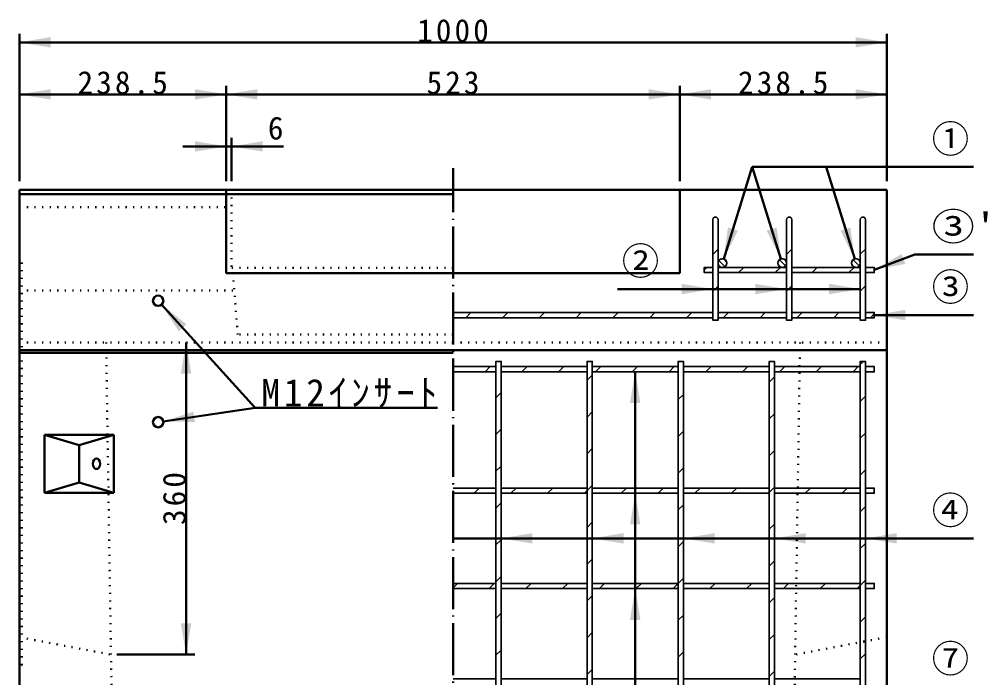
# Model space of a CAD drawing. Units: millimetres, scale not verified. Extents: x -2102 to 2102, y -1485 to 1485.
# Drawn here: x -88 to 1028, y -661 to 98 of the extents above; entities that cross this region are included whole.
import ezdxf
from ezdxf.enums import TextEntityAlignment as Align

# ---------------------------------------------------------------- set-up
doc = ezdxf.new("R2010")
doc.units = ezdxf.units.MM
doc.header["$LTSCALE"] = 5
doc.linetypes.add('DOTTED', pattern=[1.75, 0.25, -1.5])
doc.linetypes.add('LONG_DASHED_DOTTED', pattern=[15.25, 12, -1.5, 0.25, -1.5])
doc.layers.add('0-0_V-nasSTD', color=7, linetype='Continuous', lineweight=35)
doc.layers.add('0-1_0', color=7, linetype='Continuous', lineweight=50)
doc.styles.add('ＭＳ ゴシック', font='')
doc.styles.get('ＭＳ ゴシック').set_extended_font_data('MS Gothic')

msp = doc.modelspace()

# ---------------------------------------------------------------- linework, layer by layer
at = {"layer": '0-0_V-nasSTD', "lineweight": 50}
for p, q in [((756.606, -72.473), (723.592, -178.482)), ((756.606, -72.473), (789.619, -178.482)), ((756.606, -72.473), (1011.606, -72.473)), ((841.606, -72.473), (874.619, -178.482)), ((897.106, -191.256), (944.136, -173.559)), ((944.136, -173.559), (1011.606, -173.559)), ((881.106, -213.256), (601.106, -213.256)), ((75.638, -231.198), (183.645, -350.194)), ((897.106, -243.256), (1011.606, -243.256)), ((621.606, -1069.756), (621.606, -308.756)), ((77.541, -365.878), (183.645, -350.194)), ((1011.606, -500.756), (411.606, -500.756))]:
    msp.add_line(p, q, dxfattribs=at)
at = {"layer": '0-0_V-nasSTD', "linetype": 'DOTTED', "lineweight": 50}
for p, q in [((156.106, -98.756), (156.106, -194.756)), ((411.606, -188.756), (156.106, -188.756)), ((157.855, -194.756), (163.293, -265.475)), ((411.606, -265.475), (163.293, -265.475))]:
    msp.add_line(p, q, dxfattribs=at)
at = {"layer": '0-0_V-nasSTD'}
for p, q in [((711.106, -133.256), (711.106, -180.256)), ((717.106, -175.256), (717.106, -133.256)), ((802.106, -180.256), (802.106, -133.256)), ((887.106, -180.256), (887.106, -133.256)), ((711.106, -173.425), (717.106, -167.425)), ((796.106, -173.278), (802.106, -167.278)), ((881.106, -173.131), (887.106, -167.131)), ((723.27, -178.393), (726.968, -182.091)), ((701.106, -191.425), (704.275, -188.256)), ((718.087, -180.281), (725.08, -187.275)), ((789.032, -188.256), (724.16, -188.256)), ((740.701, -194.256), (746.701, -188.256)), ((783.128, -194.256), (789.128, -188.256)), ((786.405, -184.96), (789.402, -187.956)), ((787.919, -179.403), (794.959, -186.442)), ((796.106, -186.256), (796.106, -240.256)), ((874.048, -188.256), (802.106, -188.256)), ((825.554, -194.256), (831.554, -188.256)), ((867.981, -194.256), (873.981, -188.256)), ((871.5, -185.202), (874.16, -187.861)), ((872.839, -179.47), (879.891, -186.522)), ((717.106, -194.256), (796.106, -194.256)), ((881.106, -194.256), (802.106, -194.256)), ((711.106, -215.851), (717.106, -209.851)), ((796.106, -215.704), (802.106, -209.704)), ((881.106, -215.557), (887.106, -209.557)), ((426.143, -246.256), (432.143, -240.256)), ((468.569, -246.256), (474.569, -240.256)), ((510.996, -246.256), (516.996, -240.256)), ((553.422, -246.256), (559.422, -240.256)), ((595.848, -246.256), (601.848, -240.256)), ((638.275, -246.256), (644.275, -240.256)), ((680.701, -246.256), (686.701, -240.256)), ((723.128, -246.256), (729.128, -240.256)), ((765.554, -246.256), (771.554, -240.256)), ((807.981, -246.256), (813.981, -240.256)), ((850.407, -246.256), (856.407, -240.256)), ((892.833, -246.256), (897.106, -241.983)), ((411.606, -246.256), (711.106, -246.256)), ((671.106, -298.278), (672.628, -296.756)), ((881.106, -300.41), (884.76, -296.756)), ((448.496, -308.756), (454.496, -302.756)), ((490.922, -308.756), (496.922, -302.756)), ((533.348, -308.756), (539.348, -302.756)), ((566.106, -318.425), (572.106, -312.425)), ((575.775, -308.756), (581.775, -302.756)), ((618.201, -308.756), (624.201, -302.756)), ((660.628, -308.756), (666.628, -302.756)), ((703.054, -308.756), (709.054, -302.756)), ((745.481, -308.756), (751.481, -302.756)), ((787.907, -308.756), (793.907, -302.756)), ((830.333, -308.756), (836.333, -302.756)), ((872.76, -308.756), (878.76, -302.756)), ((776.106, -320.557), (782.106, -314.557)), ((461.106, -338.572), (467.106, -332.572)), ((671.106, -340.704), (677.106, -334.704)), ((881.106, -342.836), (887.106, -336.836)), ((566.106, -360.851), (572.106, -354.851)), ((776.106, -362.983), (782.106, -356.983)), ((461.106, -380.999), (467.106, -374.999)), ((671.106, -383.131), (677.106, -377.131)), ((881.106, -385.263), (887.106, -379.263)), ((566.106, -403.278), (572.106, -397.278)), ((776.106, -405.41), (782.106, -399.41)), ((461.106, -423.425), (467.106, -417.425)), ((671.106, -425.557), (677.106, -419.557)), ((881.106, -427.689), (887.106, -421.689)), ((435.775, -448.756), (441.775, -442.756)), ((478.201, -448.756), (484.201, -442.756)), ((520.628, -448.756), (526.628, -442.756)), ((563.054, -448.756), (572.106, -439.704)), ((605.481, -448.756), (611.481, -442.756)), ((647.907, -448.756), (653.907, -442.756)), ((690.333, -448.756), (696.333, -442.756)), ((732.76, -448.756), (738.76, -442.756)), ((775.186, -448.756), (782.106, -441.836)), ((817.613, -448.756), (823.613, -442.756)), ((860.039, -448.756), (866.039, -442.756)), ((461.106, -465.851), (467.106, -459.851)), ((671.106, -467.983), (677.106, -461.983)), ((881.106, -470.115), (887.106, -464.115)), ((566.106, -488.131), (572.106, -482.131)), ((776.106, -490.263), (782.106, -484.263)), ((461.106, -508.278), (467.106, -502.278)), ((671.106, -510.41), (677.106, -504.41)), ((881.106, -512.542), (887.106, -506.542)), ((566.106, -530.557), (572.106, -524.557)), ((776.106, -532.689), (782.106, -526.689)), ((461.106, -550.704), (467.106, -544.704)), ((665.186, -558.756), (677.106, -546.836)), ((411.606, -557.778), (416.628, -552.756)), ((453.054, -558.756), (459.054, -552.756)), ((495.481, -558.756), (501.481, -552.756)), ((537.907, -558.756), (543.907, -552.756)), ((580.333, -558.756), (586.333, -552.756)), ((622.76, -558.756), (628.76, -552.756)), ((707.613, -558.756), (713.613, -552.756)), ((750.039, -558.756), (756.039, -552.756)), ((792.465, -558.756), (798.465, -552.756)), ((834.892, -558.756), (840.892, -552.756)), ((877.318, -558.756), (887.106, -548.968)), ((566.106, -572.983), (572.106, -566.983)), ((776.106, -575.115), (782.106, -569.115)), ((461.106, -593.131), (467.106, -587.131)), ((671.106, -595.263), (677.106, -589.263)), ((881.106, -597.395), (887.106, -591.395)), ((566.106, -615.41), (572.106, -609.41)), ((776.106, -617.542), (782.106, -611.542)), ((461.106, -635.557), (467.106, -629.557)), ((671.106, -637.689), (677.106, -631.689)), ((881.106, -639.821), (887.106, -633.821)), ((566.106, -657.836), (572.106, -651.836)), ((776.106, -659.968), (782.106, -653.968))]:
    msp.add_line(p, q, dxfattribs=at)
for points in [[(796.106, -133.256), (796.106, -146.178), (796.106, -175.256)], [(881.106, -133.256), (881.106, -146.178), (881.106, -175.256)], [(711.106, -186.256), (711.106, -240.256), (411.606, -240.256)], [(711.106, -188.256), (701.106, -188.256), (701.106, -191.256), (701.106, -194.256), (711.106, -194.256)], [(711.106, -246.256), (711.106, -249.256), (717.106, -249.256), (717.106, -246.256), (749.767, -246.256), (796.106, -246.256), (796.106, -249.256), (802.106, -249.256), (802.106, -246.256), (848.042, -246.256), (881.106, -246.256), (881.106, -249.256), (887.106, -249.256), (887.106, -246.256), (897.106, -246.256), (897.106, -240.256), (887.106, -240.256), (887.106, -186.256)], [(796.106, -240.256), (747.455, -240.256), (717.106, -240.256), (717.106, -186.256)], [(802.106, -186.256), (802.106, -240.256), (850.391, -240.256), (881.106, -240.256), (881.106, -186.256)], [(887.106, -194.256), (897.106, -194.256), (897.106, -188.256), (887.106, -188.256)], [(411.606, -302.756), (461.106, -302.756), (461.106, -296.756), (467.106, -296.756), (467.106, -302.756), (566.106, -302.756), (566.106, -296.756), (572.106, -296.756), (572.106, -302.756), (671.106, -302.756), (671.106, -296.756), (677.106, -296.756), (677.106, -302.756), (776.106, -302.756), (776.106, -296.756), (782.106, -296.756), (782.106, -302.756), (811.168, -302.756), (881.106, -302.756), (881.106, -296.756), (887.106, -296.756), (887.106, -302.756), (897.106, -302.756)], [(411.606, -442.756), (461.106, -442.756), (461.106, -308.756), (411.606, -308.756)], [(897.106, -302.756), (897.106, -308.756), (887.106, -308.756), (887.106, -442.756), (897.106, -442.756), (897.106, -448.756), (887.106, -448.756), (887.106, -552.756), (897.106, -552.756), (897.106, -558.756), (887.106, -558.756), (887.106, -619.395), (887.106, -662.756)], [(411.606, -552.756), (461.106, -552.756), (461.106, -448.756), (411.606, -448.756)], [(411.606, -662.756), (461.106, -662.756), (461.106, -558.756), (411.606, -558.756)]]:
    msp.add_lwpolyline(points, dxfattribs=at)
for points in [[(566.106, -308.756), (566.106, -442.756), (467.106, -442.756), (467.106, -407.932), (467.106, -308.756)], [(671.106, -442.756), (671.106, -308.756), (572.106, -308.756), (572.106, -407.932), (572.106, -442.756)], [(776.106, -442.756), (776.106, -308.756), (744.02, -308.756), (677.106, -308.756), (677.106, -407.932), (677.106, -442.756)], [(881.106, -407.932), (881.106, -442.756), (808.981, -442.756), (782.106, -442.756), (782.106, -308.756), (811.074, -308.756), (881.106, -308.756)], [(566.106, -448.756), (566.106, -552.756), (467.106, -552.756), (467.106, -448.756)], [(671.106, -448.756), (671.106, -552.756), (572.106, -552.756), (572.106, -448.756)], [(776.106, -448.756), (776.106, -552.756), (677.106, -552.756), (677.106, -448.756), (744.02, -448.756)], [(881.106, -552.756), (807.262, -552.756), (782.106, -552.756), (782.106, -448.756), (808.887, -448.756), (881.106, -448.756)], [(566.106, -558.756), (566.106, -662.756), (467.106, -662.756), (467.106, -558.756)], [(671.106, -558.756), (671.106, -662.756), (572.106, -662.756), (572.106, -558.756)], [(776.106, -558.756), (776.106, -662.756), (677.106, -662.756), (677.106, -558.756), (744.02, -558.756)], [(881.106, -558.756), (881.106, -620.531), (881.106, -662.756), (805.543, -662.756), (782.106, -662.756), (782.106, -558.756), (807.168, -558.756)]]:
    msp.add_lwpolyline(points, close=True, dxfattribs=at)
for centre, radius, start, end in [((714.106, -133.256), 3, 0, 180), ((799.106, -133.256), 3, 0, 180), ((884.106, -133.256), 3, 0, 180), ((722.106, -183.256), 5, 294.26558, 180), ((791.106, -183.256), 5, 0, 245.50323), ((876.106, -183.256), 5, 0, 245.69802), ((722.106, -183.256), 5, 180, 270), ((722.106, -183.256), 5, 270, 294.26558), ((791.106, -183.256), 5, 245.50323, 270), ((791.106, -183.256), 5, 270, 0), ((876.106, -183.256), 5, 245.69802, 270), ((876.106, -183.256), 5, 270, 0)]:
    msp.add_arc(centre, radius, start, end, dxfattribs=at)
for points in [[(-88.394, 71.244), (-52.394, 65.244), (-52.394, 77.244)], [(875.606, 65.244), (875.606, 77.244), (911.606, 71.244)], [(-88.394, 11.244), (-52.394, 5.244), (-52.394, 17.244)], [(114.106, 5.244), (114.106, 17.244), (150.106, 11.244)], [(150.106, 11.244), (186.106, 5.244), (186.106, 17.244)], [(637.106, 5.244), (637.106, 17.244), (673.106, 11.244)], [(673.106, 11.244), (709.106, 5.244), (709.106, 17.244)], [(875.606, 5.244), (875.606, 17.244), (911.606, 11.244)], [(114.106, -54.756), (114.106, -42.756), (150.106, -48.756)], [(156.106, -48.756), (192.106, -54.756), (192.106, -42.756)], [(723.592, -178.482), (728.568, -142.326), (734.296, -144.11)], [(723.592, -178.482), (734.296, -144.11), (740.025, -145.894)], [(773.186, -145.894), (778.915, -144.11), (789.619, -178.482)], [(778.915, -144.11), (784.643, -142.326), (789.619, -178.482)], [(858.186, -145.894), (863.915, -144.11), (874.619, -178.482)], [(863.915, -144.11), (869.643, -142.326), (874.619, -178.482)], [(897.106, -191.256), (928.686, -172.962), (930.799, -178.577)], [(897.106, -191.256), (930.799, -178.577), (932.912, -184.193)], [(675.106, -219.256), (675.106, -207.256), (711.106, -213.256)], [(760.106, -219.256), (760.106, -207.256), (796.106, -213.256)], [(845.106, -219.256), (845.106, -207.256), (881.106, -213.256)], [(75.638, -231.198), (95.391, -261.888), (99.833, -257.855)], [(75.638, -231.198), (99.833, -257.855), (104.276, -253.823)], [(897.106, -243.256), (933.106, -249.256), (933.106, -237.256)], [(97.783, -310.756), (103.783, -274.756), (109.783, -310.756)], [(615.606, -344.756), (621.606, -308.756), (627.606, -344.756)], [(77.541, -365.878), (112.277, -354.678), (113.154, -360.614)], [(77.541, -365.878), (113.154, -360.614), (114.032, -366.549)], [(615.606, -484.756), (621.606, -448.756), (627.606, -484.756)], [(467.106, -500.756), (503.106, -506.756), (503.106, -494.756)], [(572.106, -500.756), (608.106, -506.756), (608.106, -494.756)], [(677.106, -500.756), (713.106, -506.756), (713.106, -494.756)], [(782.106, -500.756), (818.106, -506.756), (818.106, -494.756)], [(887.106, -500.756), (923.106, -506.756), (923.106, -494.756)], [(615.606, -594.756), (621.606, -558.756), (627.606, -594.756)], [(97.783, -598.756), (103.783, -634.756), (109.783, -598.756)]]:
    msp.add_solid(points, dxfattribs=at)
at = {"layer": '0-1_0'}
for p, q in [((-88.394, -88.756), (-88.394, 81.244)), ((911.606, -88.756), (911.606, 81.244)), ((-88.394, 71.244), (911.606, 71.244)), ((-88.394, 11.244), (150.106, 11.244)), ((150.106, -88.756), (150.106, 21.244)), ((150.106, 11.244), (673.106, 11.244)), ((673.106, -88.756), (673.106, 21.244)), ((673.106, 11.244), (911.606, 11.244)), ((156.106, -88.756), (156.106, -38.756)), ((100.106, -48.756), (150.106, -48.756)), ((150.106, -48.756), (156.106, -48.756)), ((216.106, -48.756), (156.106, -48.756)), ((-88.394, -98.756), (150.106, -98.756)), ((-88.394, -98.756), (-88.394, -283.756)), ((673.106, -98.756), (150.106, -98.756)), ((673.106, -98.756), (911.606, -98.756)), ((673.106, -98.756), (673.106, -194.756)), ((911.606, -98.756), (911.606, -283.756)), ((-88.394, -103.756), (150.106, -103.756)), ((-88.394, -103.756), (150.106, -103.756)), ((150.106, -103.756), (411.606, -103.756)), ((103.783, -634.756), (103.783, -274.756)), ((911.606, -274.756), (911.606, -1014.756)), ((-88.394, -283.756), (911.606, -283.756)), ((-88.394, -284.756), (-88.394, -539.31)), ((-88.394, -286.756), (411.606, -286.756)), ((-88.394, -293.756), (-88.394, -373.756)), ((183.645, -350.194), (393.645, -350.194)), ((-59.394, -381.256), (-19.394, -393.256)), ((-59.394, -381.256), (20.606, -381.256)), ((-59.394, -381.256), (-59.394, -448.256)), ((-19.394, -393.256), (20.606, -381.256)), ((20.606, -381.256), (20.606, -448.256)), ((-19.394, -393.256), (-19.394, -436.256)), ((-59.394, -448.256), (-19.394, -436.256)), ((-19.394, -436.256), (20.606, -448.256)), ((-59.394, -448.256), (20.606, -448.256)), ((113.783, -634.756), (23.783, -634.756))]:
    msp.add_line(p, q, dxfattribs=at)
at = {"layer": '0-1_0', "linetype": 'LONG_DASHED_DOTTED'}
msp.add_line((411.606, -1039.756), (411.606, -73.756), dxfattribs=at)
at = {"layer": '0-1_0', "linetype": 'DOTTED'}
for p, q in [((-88.394, -118.756), (150.106, -118.756)), ((-88.394, -180.756), (-85.394, -182.756)), ((-85.394, -182.756), (-85.394, -283.756)), ((-88.394, -204.756), (-85.394, -202.756)), ((-88.394, -214.756), (159.393, -214.756)), ((-88.394, -274.756), (411.606, -274.756)), ((11.606, -274.756), (21.606, -914.756)), ((411.606, -274.756), (911.606, -274.756)), ((801.606, -914.756), (811.606, -274.756)), ((-85.394, -646.756), (-85.394, -286.756)), ((-88.394, -614.756), (17.231, -634.756)), ((-88.394, -624.756), (-85.394, -626.756)), ((911.606, -614.756), (805.981, -634.756)), ((-85.394, -646.756), (-88.394, -648.756))]:
    msp.add_line(p, q, dxfattribs=at)
at = {"layer": '0-1_0', "lineweight": 35}
for p, q in [((711.106, -133.256), (711.106, -249.256)), ((717.106, -133.256), (717.106, -249.256)), ((717.106, -175.256), (717.106, -133.256)), ((802.106, -133.256), (802.106, -249.256)), ((802.106, -180.256), (802.106, -133.256)), ((887.106, -133.256), (887.106, -249.256)), ((887.106, -180.256), (887.106, -133.256)), ((796.106, -146.178), (796.106, -175.256)), ((881.106, -146.178), (881.106, -175.256)), ((711.106, -188.256), (701.106, -188.256)), ((701.106, -188.256), (701.106, -194.256)), ((796.106, -188.256), (717.106, -188.256)), ((717.106, -188.256), (796.106, -188.256)), ((796.106, -186.256), (796.106, -240.256)), ((796.106, -188.256), (796.106, -194.256)), ((881.106, -188.256), (802.106, -188.256)), ((802.106, -194.256), (802.106, -188.256)), ((881.106, -186.256), (881.106, -240.256)), ((881.106, -188.256), (881.106, -194.256)), ((887.106, -188.256), (897.106, -188.256)), ((897.106, -188.256), (897.106, -194.256)), ((701.106, -194.256), (711.106, -194.256)), ((796.106, -194.256), (717.106, -194.256)), ((796.106, -194.256), (717.106, -194.256)), ((881.106, -194.256), (802.106, -194.256)), ((887.106, -194.256), (897.106, -194.256)), ((411.606, -240.256), (711.106, -240.256)), ((796.106, -240.256), (717.106, -240.256)), ((881.106, -240.256), (802.106, -240.256)), ((887.106, -240.256), (897.106, -240.256)), ((897.106, -240.256), (897.106, -246.256)), ((711.106, -249.256), (717.106, -249.256)), ((796.106, -246.256), (717.106, -246.256)), ((881.106, -246.256), (802.106, -246.256)), ((887.106, -246.256), (897.106, -246.256)), ((461.106, -296.756), (461.106, -986.756)), ((461.106, -296.756), (467.106, -296.756)), ((467.106, -296.756), (467.106, -986.756)), ((566.106, -296.756), (566.106, -986.756)), ((566.106, -296.756), (572.106, -296.756)), ((572.106, -296.756), (572.106, -986.756)), ((671.106, -296.756), (671.106, -986.756)), ((671.106, -296.756), (677.106, -296.756)), ((677.106, -296.756), (677.106, -986.756)), ((776.106, -296.756), (776.106, -986.756)), ((776.106, -296.756), (782.106, -296.756)), ((782.106, -296.756), (782.106, -986.756)), ((881.106, -296.756), (881.106, -986.756)), ((881.106, -296.756), (887.106, -296.756)), ((887.106, -296.756), (887.106, -986.756)), ((461.106, -302.756), (411.606, -302.756)), ((461.106, -308.756), (411.606, -308.756)), ((566.106, -302.756), (467.106, -302.756)), ((566.106, -308.756), (467.106, -308.756)), ((671.106, -302.756), (572.106, -302.756)), ((671.106, -308.756), (572.106, -308.756)), ((776.106, -302.756), (677.106, -302.756)), ((776.106, -308.756), (677.106, -308.756)), ((881.106, -302.756), (782.106, -302.756)), ((881.106, -308.756), (782.106, -308.756)), ((887.106, -302.756), (897.106, -302.756)), ((887.106, -308.756), (897.106, -308.756)), ((897.106, -302.756), (897.106, -308.756)), ((461.106, -442.756), (411.606, -442.756)), ((566.106, -442.756), (467.106, -442.756)), ((671.106, -442.756), (572.106, -442.756)), ((776.106, -442.756), (677.106, -442.756)), ((881.106, -442.756), (782.106, -442.756)), ((881.106, -442.756), (808.981, -442.756)), ((887.106, -442.756), (897.106, -442.756)), ((897.106, -442.756), (897.106, -448.756)), ((461.106, -448.756), (411.606, -448.756)), ((461.106, -448.756), (411.606, -448.756)), ((566.106, -448.756), (467.106, -448.756)), ((467.106, -448.756), (566.106, -448.756)), ((671.106, -448.756), (572.106, -448.756)), ((572.106, -448.756), (671.106, -448.756)), ((776.106, -448.756), (677.106, -448.756)), ((677.106, -448.756), (744.02, -448.756)), ((881.106, -448.756), (782.106, -448.756)), ((808.887, -448.756), (881.106, -448.756)), ((887.106, -448.756), (897.106, -448.756)), ((461.106, -552.756), (411.606, -552.756)), ((411.606, -552.756), (461.106, -552.756)), ((566.106, -552.756), (467.106, -552.756)), ((566.106, -552.756), (467.106, -552.756)), ((671.106, -552.756), (572.106, -552.756)), ((671.106, -552.756), (572.106, -552.756)), ((776.106, -552.756), (677.106, -552.756)), ((776.106, -552.756), (677.106, -552.756)), ((881.106, -552.756), (782.106, -552.756)), ((881.106, -552.756), (807.262, -552.756)), ((887.106, -552.756), (897.106, -552.756)), ((897.106, -552.756), (897.106, -558.756)), ((461.106, -558.756), (411.606, -558.756)), ((461.106, -558.756), (411.606, -558.756)), ((566.106, -558.756), (467.106, -558.756)), ((467.106, -558.756), (566.106, -558.756)), ((671.106, -558.756), (572.106, -558.756)), ((572.106, -558.756), (671.106, -558.756)), ((776.106, -558.756), (677.106, -558.756)), ((744.02, -558.756), (776.106, -558.756)), ((881.106, -558.756), (782.106, -558.756)), ((807.168, -558.756), (881.106, -558.756)), ((887.106, -558.756), (897.106, -558.756))]:
    msp.add_line(p, q, dxfattribs=at)
at = {"layer": '0-1_0'}
for points in [[(673.106, -194.756), (150.106, -194.756), (150.106, -98.756)], [(-88.394, -274.756), (-88.394, -1014.756), (911.606, -1014.756)]]:
    msp.add_lwpolyline(points, dxfattribs=at)
at = {"layer": '0-1_0', "lineweight": 35}
for points in [[(796.106, -133.256), (796.106, -249.256), (802.106, -249.256)], [(881.106, -133.256), (881.106, -249.256), (887.106, -249.256)], [(711.106, -188.256), (701.106, -188.256), (701.106, -191.256), (701.106, -194.256), (711.106, -194.256)], [(711.106, -186.256), (711.106, -240.256), (711.106, -246.256), (711.106, -249.256), (717.106, -249.256), (717.106, -246.256), (749.767, -246.256)], [(747.455, -240.256), (717.106, -240.256), (717.106, -186.256)], [(796.106, -180.256), (796.106, -249.256), (796.106, -186.256)], [(850.391, -240.256), (802.106, -240.256), (802.106, -186.256)], [(881.106, -194.256), (802.106, -194.256), (802.106, -188.256), (881.106, -188.256)], [(881.106, -180.256), (881.106, -249.256), (881.106, -186.256)], [(881.106, -246.256), (881.106, -249.256), (887.106, -249.256), (887.106, -246.256), (897.106, -246.256), (897.106, -240.256), (887.106, -240.256), (887.106, -186.256)], [(887.106, -194.256), (897.106, -194.256), (897.106, -188.256), (887.106, -188.256)], [(411.606, -246.256), (711.106, -246.256), (711.106, -240.256)], [(796.106, -246.256), (796.106, -249.256), (802.106, -249.256), (802.106, -246.256), (848.042, -246.256)], [(411.606, -302.756), (461.106, -302.756), (461.106, -296.756), (467.106, -296.756), (467.106, -302.756), (566.106, -302.756), (566.106, -296.756), (572.106, -296.756), (572.106, -302.756), (671.106, -302.756), (671.106, -296.756), (677.106, -296.756), (677.106, -302.756), (776.106, -302.756), (776.106, -296.756), (782.106, -296.756), (782.106, -302.756), (811.168, -302.756), (881.106, -302.756), (881.106, -296.756), (887.106, -296.756), (887.106, -302.756), (897.106, -302.756), (897.106, -308.756), (887.106, -308.756), (887.106, -442.756), (897.106, -442.756), (897.106, -448.756), (887.106, -448.756)], [(411.606, -442.756), (461.106, -442.756), (461.106, -308.756), (411.606, -308.756)], [(566.106, -308.756), (566.106, -442.756), (467.106, -442.756)], [(467.106, -407.932), (467.106, -308.756), (566.106, -308.756)], [(671.106, -308.756), (572.106, -308.756), (572.106, -407.932)], [(572.106, -442.756), (671.106, -442.756), (671.106, -308.756)], [(776.106, -308.756), (744.02, -308.756), (677.106, -308.756), (677.106, -407.932)], [(677.106, -442.756), (776.106, -442.756), (776.106, -308.756)], [(782.106, -442.756), (782.106, -308.756), (811.074, -308.756), (881.106, -308.756), (881.106, -407.932), (881.106, -442.756)], [(887.106, -552.756), (897.106, -552.756), (897.106, -558.756), (887.106, -558.756)]]:
    msp.add_lwpolyline(points, dxfattribs=at)
for centre in [(722.106, -183.256), (791.106, -183.256), (876.106, -183.256)]:
    msp.add_circle(centre, 5, dxfattribs=at)
at = {"layer": '0-1_0'}
for centre in [(71.606, -226.756), (71.606, -366.756)]:
    msp.add_circle(centre, 6, dxfattribs=at)
at = {"layer": '0-1_0', "lineweight": 35}
for centre, radius, start, end in [((714.106, -133.256), 3, 0, 180), ((714.106, -133.256), 3, 0, 180), ((799.106, -133.256), 3, 0, 180), ((799.106, -133.256), 3, 0, 180), ((884.106, -133.256), 3, 0, 180), ((884.106, -133.256), 3, 0, 180), ((722.106, -183.256), 5, 294.26558, 180), ((791.106, -183.256), 5, 0, 245.50323), ((876.106, -183.256), 5, 0, 245.69802), ((722.106, -183.256), 5, 180, 270), ((722.106, -183.256), 5, 270, 294.26558), ((791.106, -183.256), 5, 245.50323, 270), ((791.106, -183.256), 5, 270, 0), ((876.106, -183.256), 5, 245.69802, 270), ((876.106, -183.256), 5, 270, 0)]:
    msp.add_arc(centre, radius, start, end, dxfattribs=at)
at = {"layer": '0-1_0'}
for centre, radius, start, end in [((4.034, -414.756), 7.671, 141.96831, 218.03169), ((0.606, -412.074), 3.318, 38.03169, 141.96831), ((-2.823, -414.756), 7.671, 321.96831, 38.03169), ((0.606, -417.437), 3.318, 218.03169, 321.96831)]:
    msp.add_arc(centre, radius, start, end, dxfattribs=at)

# ---------------------------------------------------------------- texts
at = {"layer": '0-0_V-nasSTD', "style": 'ＭＳ ゴシック'}
for s, height, p in [('6', 26.39, (198.106, -48.756)), ('①', 31.67, (963.406, -65.473)), ('②', 31.67, (606.106, -206.256)), ('③', 31.67, (963.406, -236.256)), ('④', 31.67, (963.406, -493.756)), ('⑦', 31.67, (963.406, -664.756))]:
    msp.add_text(s, height=height, dxfattribs=at).set_placement(p, align=Align.BOTTOM_LEFT)
at = {"layer": '0-0_V-nasSTD', "style": 'ＭＳ ゴシック', "width": 1.15}
msp.add_text("③'", height=31.67, dxfattribs=at).set_placement((963.406, -166.559), align=Align.BOTTOM_LEFT)
at = {"layer": '0-0_V-nasSTD', "attachment_point": 7, "style": 'ＭＳ ゴシック'}
for s, insert, char_height in [('\\T1.2;1000', (370.206, 71.244), 26.39), ('\\T1.2;238.5', (-21.344, 11.244), 26.39), ('\\T1.2;523', (381.006, 11.244), 26.39), ('\\T1.2;238.5', (740.156, 11.244), 26.39), ('\\T1.2;M12ｲﾝｻｰﾄ', (190.605, -350.194), 31.67)]:
    msp.add_mtext(s, dxfattribs=dict(at, insert=insert, char_height=char_height))
at = {"layer": '0-0_V-nasSTD', "insert": (103.783, -485.356), "char_height": 26.39, "attachment_point": 7, "rotation": 90, "style": 'ＭＳ ゴシック'}
msp.add_mtext('\\T1.2;360', dxfattribs=at)

doc.saveas('drawing.dxf')
